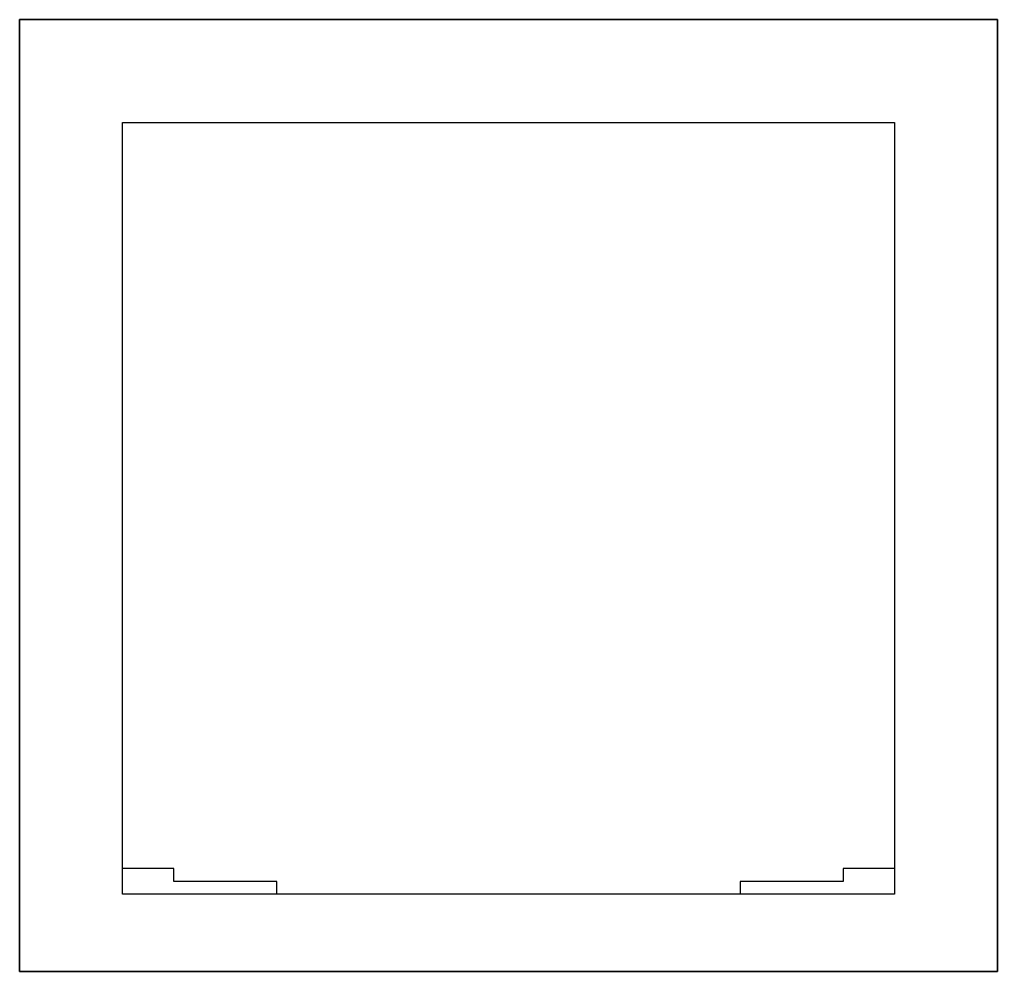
# Model space of a CAD drawing. Header units: millimetres. Extents: x -19 to 19, y 0 to 37.
import ezdxf

# ---------------------------------------------------------------- set-up
doc = ezdxf.new("R2010")
doc.units = ezdxf.units.MM
doc.layers.get('0').update_dxf_attribs({"linetype": 'CONTINUOUS'})

msp = doc.modelspace()

# ---------------------------------------------------------------- linework, layer by layer
for points in [[(-19, 0), (19, 0), (19, 37), (-19, 37)], [(-19, 37), (19, 37), (19, 0), (-19, 0)], [(15, 33), (15, 4), (13, 4), (13, 3.5), (9, 3.5), (9, 3), (-9, 3), (-9, 3.5), (-13, 3.5), (-13, 4), (-15, 4), (-15, 33)], [(-15, 33), (15, 33), (15, 3), (-15, 3)]]:
    msp.add_lwpolyline(points, close=True)

doc.saveas('drawing.dxf')
